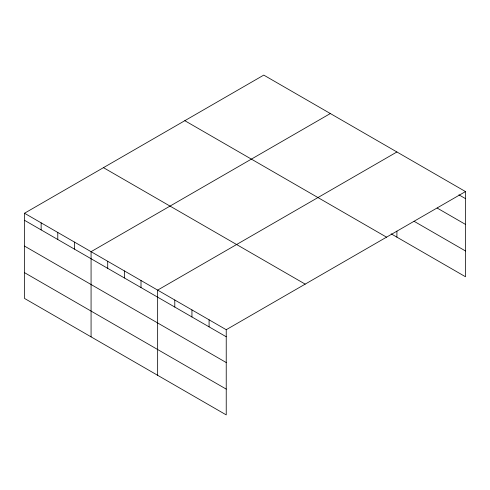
<?xml version="1.0" encoding="UTF-8"?>
<svg xmlns="http://www.w3.org/2000/svg" width="490" height="490" viewBox="0 0 490 490"><rect width="100%" height="100%" fill="white"/><g stroke="black" fill="none" stroke-linecap="round" stroke-linejoin="round"><path stroke-width="0.73" d="M24.5 213.242L226.233 329.709L226.233 414.895L24.5 298.428L24.5 213.242L263.767 75.105L465.5 191.572L465.5 276.758L391.149 233.834M330.34 113.539L91.073 251.676L91.073 336.863M396.912 151.974L157.645 290.111L157.645 375.297M226.233 329.709L465.5 191.572M458.903 194.818L465.5 198.628M437.141 208.036L465.5 224.414M414.056 221.278L465.5 250.978M184.81 120.687L386.543 237.16M103.457 167.654L305.19 284.127M24.5 220.298L226.233 336.765M24.5 246.078L226.233 362.551M24.5 272.648L226.233 389.115M396.912 231.09L396.912 237.16M209.083 319.811L209.083 326.867M191.939 309.913L191.939 316.969M174.789 300.009L174.789 307.065M141.004 280.5L141.004 287.557M124.356 270.897L124.356 277.953M107.714 261.286L107.714 268.342M74.431 242.066L74.431 249.122M57.783 232.456L57.783 239.518M41.142 222.852L41.142 229.908"/></g></svg>
